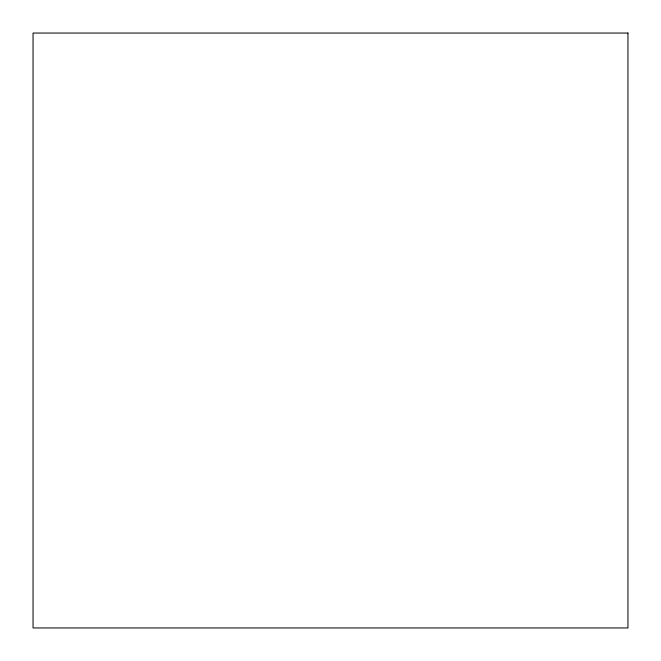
<?xml version="1.0" encoding="UTF-8"?>
<svg xmlns="http://www.w3.org/2000/svg" width="661" height="661" viewBox="0 0 661 661"><rect width="100%" height="100%" fill="white"/><g stroke="black" fill="none" stroke-linecap="round" stroke-linejoin="round"><path stroke-width="0.99" d="M627.95 33.05L33.05 33.05L33.05 627.95L627.95 627.95L627.95 33.05"/></g></svg>
